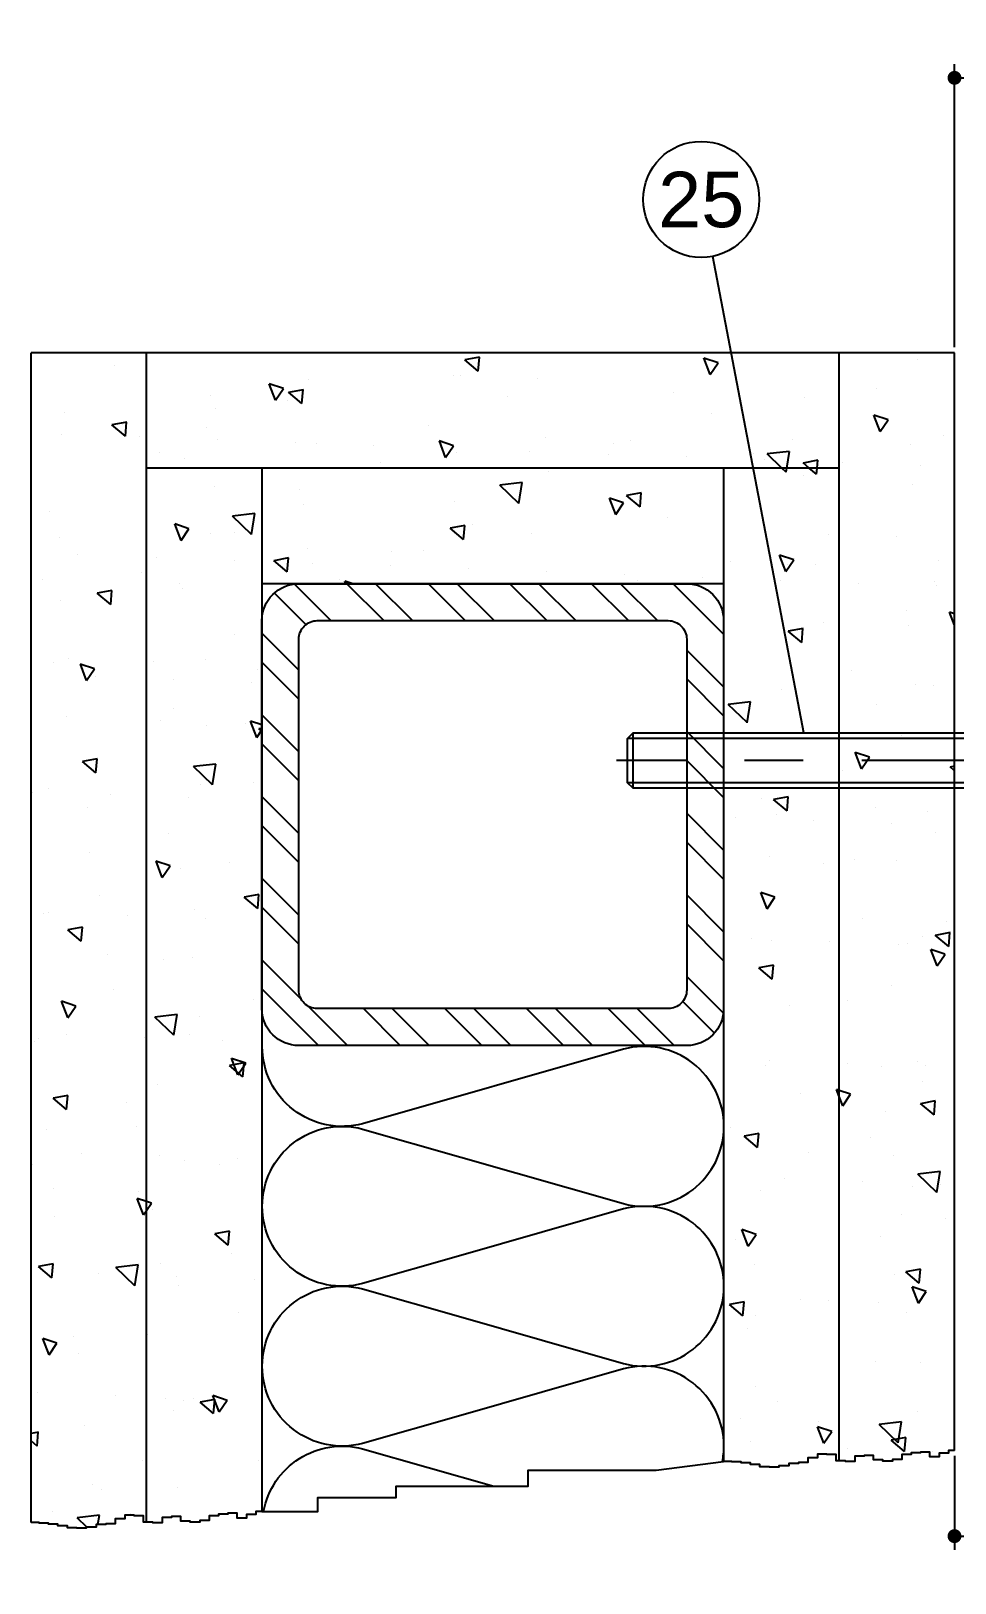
# Model space of a CAD drawing. Header units: millimetres. Extents: x -1821 to 14707, y -2864 to 1473.
# Drawn here: x 6290.9 to 6390.9, y -1106.3 to -938.4 of the extents above; entities that cross this region are included whole.
import ezdxf
from ezdxf.enums import TextEntityAlignment as Align

# ---------------------------------------------------------------- set-up
doc = ezdxf.new("R2010")
doc.units = ezdxf.units.MM
for name, pattern in [('AUSGEZOGEN', [0]), ('CENTER', [50.8, 31.75, -6.35, 6.35, -6.35]), ('VERDECKT', [9.525, 6.35, -3.175])]:
    doc.linetypes.add(name, pattern=pattern)
for name, color, linetype in [('00TXT', 7, 'AUSGEZOGEN'), ('CENT_18', 3, 'CENTER'), ('CONST18', 3, 'Continuous'), ('CONST25', 2, 'Continuous'), ('CONST35', 7, 'Continuous'), ('HIDE_18', 3, 'VERDECKT')]:
    doc.layers.add(name, color=color, linetype=linetype)
doc.layers.add('AM_5', color=3, linetype='Continuous', lineweight=25)
doc.styles.add('BEMSTIL', font='8SIMPLEX.SHX', dxfattribs={"width": 0.85})
doc.styles.add('SWISS', font='swiss.ttf')
doc.dimstyles.new('Dok-1zu2-PUNKT$0', dxfattribs={"dimscale": 0.5, "dimtxt": 3.4, "dimasz": 1.5, "dimexe": 1.5, "dimexo": 0.6, "dimgap": 1.5, "dimtad": 0, "dimlfac": 2, "dimdsep": 46, "dimtxsty": 'BEMSTIL', "dimblk": 'PUNKT', "dimblk1": 'PUNKT', "dimblk2": 'PUNKT', "dimcen": 0, "dimclrd": 3, "dimclre": 3, "dimclrt": 3, "dimadec": 0, "dimazin": 0, "dimtfac": 0.7, "dimtofl": 0, "dimtmove": 0, "dimatfit": 3, "dimfxl": 1, "dimtolj": 1, "dimarcsym": 0})

# ---------------------------------------------------------------- blocks, each defined once
blk = doc.blocks.new('*X90')
for p, q in [((63.554, 264.2), (62.824, 264.812)), ((63.622, 264.956), (62.826, 264.809)), ((63.553, 264.199), (63.62, 264.958)), ((76.532, 264.648), (75.765, 264.906)), ((76.107, 264.018), (75.766, 264.907)), ((76.106, 264.017), (76.532, 264.649)), ((87.335, 264.827), (87.335, 264.827)), ((43.846, 264.474), (43.846, 264.474)), ((62.192, 263.941), (62.192, 263.941)), ((62.578, 263.945), (62.578, 263.945)), ((66.783, 263.779), (66.783, 263.779)), ((53, 263.248), (52.233, 263.505)), ((52.575, 262.618), (52.234, 263.507)), ((52.574, 262.617), (53, 263.248)), ((54.001, 262.438), (53.271, 263.05)), ((54.069, 263.193), (53.273, 263.047)), ((54, 262.437), (54.067, 263.196)), ((54.382, 263.74), (54.382, 263.74)), ((74.103, 263.047), (74.103, 263.047)), ((85.13, 263.246), (85.13, 263.246)), ((49.077, 262.862), (49.077, 262.862)), ((49.346, 262.165), (49.346, 262.165)), ((53.23, 262.602), (53.23, 262.602)), ((65.158, 262.825), (65.158, 262.825)), ((81.24, 262.787), (81.24, 262.787)), ((41.15, 261.961), (41.15, 261.961)), ((44.448, 260.676), (43.718, 261.288)), ((44.516, 261.431), (43.72, 261.285)), ((44.264, 261.295), (44.264, 261.295)), ((44.448, 260.674), (44.514, 261.434)), ((60.872, 261.267), (60.872, 261.267)), ((76.168, 261.907), (76.168, 261.907)), ((85.741, 261.558), (84.974, 261.816)), ((85.316, 260.928), (84.975, 261.817)), ((85.316, 260.927), (85.742, 261.559)), ((40.983, 260.788), (40.983, 260.788)), ((45.21, 260.634), (45.21, 260.634)), ((48.855, 261.133), (48.855, 261.133)), ((49.438, 260.479), (49.438, 260.479)), ((62.209, 260.158), (61.442, 260.415)), ((61.784, 259.528), (61.443, 260.417)), ((67.202, 260.6), (67.202, 260.6)), ((71.792, 260.438), (71.792, 260.438)), ((80.559, 260.52), (80.559, 260.52)), ((88.754, 260.725), (88.754, 260.725)), ((46.288, 259.819), (46.288, 259.819)), ((53.666, 260.325), (53.666, 260.325)), ((54.792, 260.306), (54.792, 260.306)), ((57.894, 260.171), (57.894, 260.171)), ((61.783, 259.526), (62.21, 260.158)), ((62.121, 260.016), (62.121, 260.016)), ((62.37, 259.782), (62.37, 259.782)), ((66.349, 259.862), (66.349, 259.862)), ((70.577, 259.707), (70.577, 259.707)), ((70.874, 260.269), (70.874, 260.269)), ((74.805, 259.553), (74.805, 259.553)), ((78.452, 259.744), (78.452, 259.744)), ((80.392, 259.854), (79.186, 259.714)), ((79.99, 258.943), (79.187, 259.714)), ((80.251, 258.943), (80.393, 259.854)), ((86.956, 260.231), (86.956, 260.231)), ((47.64, 259.488), (47.64, 259.488)), ((58.239, 259.261), (58.239, 259.261)), ((67.327, 258.741), (67.327, 258.741)), ((75.523, 258.945), (75.523, 258.945)), ((79.032, 259.398), (79.032, 259.398)), ((80.218, 258.725), (79.99, 258.943)), ((80.217, 258.724), (80.251, 258.943)), ((81.472, 258.943), (81.133, 259.228)), ((81.93, 259.37), (81.134, 259.224)), ((81.862, 258.615), (81.472, 258.943)), ((81.862, 258.614), (81.891, 258.943)), ((81.891, 258.943), (81.928, 259.373)), ((83.26, 259.244), (83.26, 259.244)), ((87.488, 259.09), (87.488, 259.09)), ((49.273, 257.954), (49.273, 257.954)), ((65.919, 258.17), (64.713, 258.03)), ((65.744, 257.041), (64.713, 258.03)), ((65.744, 257.041), (65.919, 258.17)), ((81.177, 258.566), (81.177, 258.566)), ((87.048, 258.047), (87.048, 258.047)), ((53.864, 257.792), (53.864, 257.792)), ((62.291, 257.166), (62.291, 257.166)), ((71.419, 257.068), (70.651, 257.325)), ((70.994, 256.437), (70.652, 257.327)), ((70.993, 256.436), (71.419, 257.068)), ((72.31, 256.853), (71.58, 257.465)), ((72.378, 257.608), (71.581, 257.462)), ((72.211, 257.259), (72.211, 257.259)), ((72.309, 256.852), (72.376, 257.611)), ((76.801, 257.097), (76.801, 257.097)), ((40.311, 256.615), (40.311, 256.615)), ((51.445, 256.487), (50.239, 256.346)), ((51.271, 255.357), (50.24, 256.346)), ((51.271, 255.357), (51.446, 256.486)), ((54.096, 256.961), (54.096, 256.961)), ((73.817, 256.268), (73.817, 256.268)), ((47.887, 255.667), (47.119, 255.925)), ((47.462, 255.037), (47.12, 255.926)), ((47.461, 255.036), (47.887, 255.668)), ((49.06, 255.386), (49.06, 255.386)), ((50.348, 255.456), (50.348, 255.456)), ((62.757, 255.091), (62.027, 255.703)), ((62.825, 255.846), (62.029, 255.699)), ((62.756, 255.09), (62.823, 255.849)), ((63.248, 255.92), (63.248, 255.92)), ((66.43, 255.418), (66.43, 255.418)), ((82.512, 255.381), (82.512, 255.381)), ((40.864, 255.181), (40.864, 255.181)), ((54.282, 254.613), (54.282, 254.613)), ((86.186, 255.225), (86.186, 255.225)), ((41.877, 254.268), (41.877, 254.268)), ((46.105, 254.113), (46.105, 254.113)), ((50.332, 253.959), (50.332, 253.959)), ((53.204, 253.329), (52.474, 253.941)), ((53.272, 254.084), (52.476, 253.937)), ((53.204, 253.327), (53.27, 254.086)), ((54.56, 253.804), (54.56, 253.804)), ((58.873, 254.451), (58.873, 254.451)), ((60.585, 254.488), (60.585, 254.488)), ((77.22, 253.918), (77.22, 253.918)), ((80.628, 253.978), (79.861, 254.235)), ((80.203, 253.347), (79.862, 254.237)), ((80.202, 253.346), (80.628, 253.978)), ((80.272, 253.741), (80.272, 253.741)), ((81.81, 253.756), (81.81, 253.756)), ((88.468, 253.946), (88.468, 253.946)), ((39.982, 252.937), (39.982, 252.937)), ((45.32, 253.274), (45.32, 253.274)), ((56.064, 252.9), (56.064, 252.9)), ((56.751, 252.693), (56.329, 252.835)), ((56.385, 252.693), (56.33, 252.836)), ((58.788, 253.65), (58.788, 253.65)), ((63.016, 253.495), (63.016, 253.495)), ((67.243, 253.341), (67.243, 253.341)), ((71.471, 253.187), (71.471, 253.187)), ((72.146, 252.862), (72.146, 252.862)), ((75.699, 253.032), (75.699, 253.032)), ((79.927, 252.878), (79.927, 252.878)), ((88.227, 252.825), (88.227, 252.825)), ((43.651, 251.567), (42.921, 252.179)), ((43.719, 252.322), (42.923, 252.175)), ((43.651, 251.565), (43.717, 252.324)), ((47.354, 252.708), (47.354, 252.708)), ((47.559, 252.413), (47.559, 252.413)), ((79.723, 252.338), (79.723, 252.338)), ((84.154, 252.723), (84.154, 252.723)), ((88.382, 252.569), (88.382, 252.569)), ((40.944, 251.805), (40.944, 251.805)), ((86.762, 251.268), (86.762, 251.268)), ((89.337, 251.056), (89.07, 251.145)), ((89.337, 250.455), (89.071, 251.147)), ((82.229, 250.577), (82.229, 250.577)), ((86.819, 250.415), (86.819, 250.415)), ((50.329, 249.933), (50.329, 249.933)), ((81.065, 249.506), (80.336, 250.118)), ((81.133, 250.261), (80.337, 250.114)), ((81.065, 249.505), (81.131, 250.264)), ((41.363, 248.626), (41.363, 248.626)), ((40.577, 248.402), (40.577, 248.402)), ((42.773, 248.087), (42.006, 248.344)), ((42.348, 247.456), (42.007, 248.345)), ((42.348, 247.455), (42.774, 248.087)), ((45.953, 248.464), (45.953, 248.464)), ((48.773, 248.606), (48.773, 248.606)), ((51.619, 248.049), (51.619, 248.049)), ((83.783, 247.974), (83.783, 247.974)), ((42.829, 247.671), (42.829, 247.671)), ((47.057, 247.517), (47.057, 247.517)), ((51.285, 247.363), (51.285, 247.363)), ((79.986, 246.961), (79.986, 246.961)), ((87.238, 247.236), (87.238, 247.236)), ((88.182, 247.166), (88.182, 247.166)), ((78.29, 246.3), (77.084, 246.16)), ((78.115, 245.171), (77.085, 246.16)), ((78.115, 245.17), (78.291, 246.3)), ((80.879, 246.282), (80.879, 246.282)), ((85.107, 246.127), (85.107, 246.127)), ((41.253, 245.531), (41.253, 245.531)), ((46.372, 245.285), (46.372, 245.285)), ((47.067, 245.929), (47.067, 245.929)), ((78.276, 245.897), (78.276, 245.897)), ((89.334, 245.973), (89.334, 245.973)), ((48.831, 245.006), (48.831, 245.006)), ((50.962, 245.123), (50.962, 245.123)), ((51.837, 245.045), (51.215, 245.254)), ((51.558, 244.366), (51.216, 245.255)), ((51.557, 244.365), (51.837, 244.78)), ((51.837, 244.698), (51.677, 244.832)), ((51.837, 244.857), (51.679, 244.828)), ((80.994, 244.931), (80.994, 244.931)), ((86.476, 244.488), (86.476, 244.488)), ((42.854, 242.457), (42.124, 243.07)), ((42.922, 243.213), (42.126, 243.066)), ((42.854, 242.456), (42.92, 243.215)), ((49.343, 242.933), (48.137, 242.792)), ((49.169, 241.803), (48.138, 242.792)), ((49.169, 241.803), (49.344, 242.932)), ((84.724, 243.307), (83.957, 243.564)), ((84.299, 242.677), (83.958, 243.566)), ((84.298, 242.675), (84.725, 243.307)), ((89.337, 242.566), (89.092, 242.771)), ((89.337, 242.812), (89.093, 242.767)), ((51.381, 241.944), (51.381, 241.944)), ((83.285, 242.556), (83.285, 242.556)), ((39.414, 241.411), (39.414, 241.411)), ((40.291, 241.622), (40.291, 241.622)), ((43.642, 241.257), (43.642, 241.257)), ((47.87, 241.102), (47.87, 241.102)), ((48.487, 241.827), (48.487, 241.827)), ((78.909, 241.087), (78.909, 241.087)), ((80.336, 241.152), (79.54, 241.005)), ((80.268, 240.395), (80.335, 241.154)), ((42.419, 240.605), (42.419, 240.605)), ((80.268, 240.397), (79.539, 241.009)), ((85.054, 240.568), (85.054, 240.568)), ((87.895, 240.387), (87.895, 240.387)), ((77.464, 240.021), (77.464, 240.021)), ((79.7, 240.182), (79.7, 240.182)), ((81.692, 239.867), (81.692, 239.867)), ((85.92, 239.712), (85.92, 239.712)), ((46.781, 239.149), (46.781, 239.149)), ((88.294, 239.215), (88.294, 239.215)), ((42.524, 238.124), (42.524, 238.124)), ((79.327, 237.908), (79.327, 237.908)), ((83.918, 237.746), (83.918, 237.746)), ((86.189, 237.709), (86.189, 237.709)), ((46.87, 237.416), (46.102, 237.673)), ((46.444, 236.785), (46.103, 237.675)), ((46.444, 236.784), (46.87, 237.416)), ((47.428, 237.264), (47.428, 237.264)), ((50.102, 237.6), (50.102, 237.6)), ((82.266, 237.525), (82.266, 237.525)), ((43.052, 235.795), (43.052, 235.795)), ((51.61, 235.11), (50.88, 235.723)), ((51.678, 235.866), (50.882, 235.719)), ((51.61, 235.109), (51.676, 235.868)), ((79.611, 235.726), (78.844, 235.984)), ((79.186, 235.096), (78.845, 235.985)), ((79.185, 235.095), (79.611, 235.726)), ((40.005, 234.843), (40.005, 234.843)), ((40.308, 234.89), (40.308, 234.89)), ((44.536, 234.736), (44.536, 234.736)), ((48.2, 235.047), (48.2, 235.047)), ((48.764, 234.582), (48.764, 234.582)), ((84.336, 234.567), (84.336, 234.567)), ((88.927, 234.405), (88.927, 234.405)), ((42.057, 233.348), (41.327, 233.96)), ((42.125, 234.104), (41.329, 233.957)), ((42.057, 233.347), (42.123, 234.106)), ((87.609, 233.607), (87.609, 233.607)), ((89.024, 233.05), (88.295, 233.662)), ((89.092, 233.805), (88.296, 233.658)), ((89.024, 233.048), (89.09, 233.807)), ((78.358, 233.5), (78.358, 233.5)), ((79.413, 233.402), (79.413, 233.402)), ((82.586, 233.346), (82.586, 233.346)), ((86.326, 233.162), (86.326, 233.162)), ((86.814, 233.192), (86.814, 233.192)), ((88.82, 232.636), (88.053, 232.894)), ((88.395, 232.006), (88.054, 232.895)), ((43.471, 232.616), (43.471, 232.616)), ((46.494, 232.369), (46.494, 232.369)), ((48.061, 232.454), (48.061, 232.454)), ((79.472, 231.288), (78.742, 231.9)), ((79.539, 232.043), (78.743, 231.896)), ((79.471, 231.286), (79.538, 232.045)), ((88.395, 232.005), (88.821, 232.636)), ((43.796, 230.718), (43.796, 230.718)), ((51.373, 230.193), (51.373, 230.193)), ((85.903, 230.929), (85.903, 230.929)), ((41.756, 229.835), (40.989, 230.093)), ((41.331, 229.205), (40.99, 230.094)), ((41.33, 229.204), (41.757, 229.835)), ((47.241, 229.379), (46.035, 229.238)), ((47.066, 228.249), (47.242, 229.378)), ((80.383, 229.887), (80.383, 229.887)), ((83.537, 230.118), (83.537, 230.118)), ((47.067, 228.249), (46.036, 229.238)), ((48.48, 229.275), (48.48, 229.275)), ((39.517, 227.936), (39.517, 227.936)), ((39.718, 228.063), (39.718, 228.063)), ((41.261, 228.294), (41.261, 228.294)), ((45.488, 228.14), (45.488, 228.14)), ((47.914, 228.268), (47.914, 228.268)), ((49.716, 227.985), (49.716, 227.985)), ((50.966, 226.745), (50.198, 227.002)), ((50.541, 226.114), (50.199, 227.004)), ((79.31, 226.904), (79.31, 226.904)), ((87.322, 226.828), (87.322, 226.828)), ((50.813, 226.001), (50.083, 226.613)), ((50.881, 226.757), (50.085, 226.61)), ((50.54, 226.113), (50.966, 226.745)), ((50.813, 226), (50.879, 226.759)), ((79.127, 226.623), (79.127, 226.623)), ((83.538, 226.75), (83.538, 226.75)), ((85.392, 226.546), (85.392, 226.546)), ((87.766, 226.595), (87.766, 226.595)), ((39.351, 225.867), (39.351, 225.867)), ((46.208, 225.59), (46.208, 225.59)), ((83.087, 225.263), (82.94, 225.313)), ((83.087, 224.934), (82.941, 225.314)), ((83.707, 225.055), (83.087, 225.263)), ((87.597, 225.755), (87.597, 225.755)), ((41.26, 224.239), (40.53, 224.851)), ((41.328, 224.995), (40.532, 224.848)), ((41.26, 224.238), (41.326, 224.997)), ((44.527, 224.595), (44.527, 224.595)), ((81.016, 225.077), (81.016, 225.077)), ((83.282, 224.425), (83.087, 224.934)), ((83.281, 224.424), (83.707, 225.056)), ((88.227, 223.941), (87.498, 224.553)), ((88.295, 224.696), (87.499, 224.549)), ((88.227, 223.939), (88.293, 224.698)), ((85.616, 224.15), (85.616, 224.15)), ((40.151, 223.126), (40.151, 223.126)), ((45.067, 223.311), (45.067, 223.311)), ((77.231, 223.236), (77.231, 223.236)), ((78.675, 222.178), (77.945, 222.791)), ((78.742, 222.934), (77.946, 222.787)), ((78.674, 222.177), (78.741, 222.936)), ((84.808, 222.712), (84.808, 222.712)), ((42.074, 221.879), (42.074, 221.879)), ((81.435, 221.898), (81.435, 221.898)), ((39.432, 221.284), (39.432, 221.284)), ((46.301, 221.725), (46.301, 221.725)), ((47.627, 221.488), (47.627, 221.488)), ((49.536, 221.254), (49.536, 221.254)), ((50.529, 221.57), (50.529, 221.57)), ((86.026, 221.736), (86.026, 221.736)), ((80.124, 220.489), (80.124, 220.489)), ((84.351, 220.335), (84.351, 220.335)), ((88.559, 220.876), (87.353, 220.736)), ((88.385, 219.746), (87.354, 220.736)), ((88.384, 219.746), (88.56, 220.876)), ((88.579, 220.181), (88.579, 220.181)), ((40.569, 219.947), (40.569, 219.947)), ((45.587, 219.253), (45.085, 219.422)), ((45.427, 218.534), (45.086, 219.423)), ((45.16, 219.785), (45.16, 219.785)), ((45.853, 219.164), (45.587, 219.253)), ((78.84, 219.843), (78.84, 219.843)), ((87.036, 220.048), (87.036, 220.048)), ((40.623, 218.461), (40.623, 218.461)), ((45.427, 218.533), (45.587, 218.77)), ((45.587, 218.77), (45.853, 219.164)), ((45.921, 218.81), (45.921, 218.81)), ((86.444, 218.557), (86.444, 218.557)), ((50.084, 217.647), (49.288, 217.501)), ((50.016, 216.891), (50.082, 217.65)), ((78.594, 217.475), (77.827, 217.732)), ((78.169, 216.844), (77.828, 217.733)), ((88.868, 218.349), (88.868, 218.349)), ((50.016, 216.892), (49.286, 217.504)), ((77.482, 217.218), (77.482, 217.218)), ((78.168, 216.843), (78.594, 217.475)), ((85.33, 217.37), (85.33, 217.37)), ((40.531, 215.885), (39.735, 215.739)), ((40.463, 215.128), (40.529, 215.888)), ((45.578, 216.606), (45.578, 216.606)), ((46.338, 215.905), (46.338, 215.905)), ((50.169, 216.444), (50.169, 216.444)), ((40.463, 215.13), (39.734, 215.742)), ((42.968, 215.359), (42.968, 215.359)), ((45.139, 215.825), (43.933, 215.684)), ((44.964, 214.695), (43.933, 215.684)), ((44.964, 214.695), (45.139, 215.824)), ((47.196, 215.204), (47.196, 215.204)), ((51.423, 215.05), (51.423, 215.05)), ((78.502, 215.83), (78.502, 215.83)), ((86.08, 215.305), (86.08, 215.305)), ((87.43, 214.831), (86.701, 215.444)), ((87.498, 215.587), (86.702, 215.44)), ((87.43, 214.83), (87.497, 215.589)), ((47.341, 214.709), (47.341, 214.709)), ((87.803, 214.384), (87.036, 214.642)), ((87.378, 213.754), (87.037, 214.643)), ((87.377, 213.753), (87.804, 214.385)), ((77.878, 213.069), (77.148, 213.681)), ((77.945, 213.824), (77.149, 213.678)), ((77.877, 213.068), (77.944, 213.827)), ((81.018, 213.969), (81.018, 213.969)), ((82.491, 213.877), (82.491, 213.877)), ((85.245, 213.814), (85.245, 213.814)), ((50.587, 213.265), (50.587, 213.265)), ((78.554, 213.064), (78.554, 213.064)), ((86.749, 213.268), (86.749, 213.268)), ((40.739, 211.583), (39.972, 211.841)), ((40.314, 210.953), (39.973, 211.842)), ((41.625, 211.926), (41.625, 211.926)), ((45.635, 212.031), (45.635, 212.031)), ((78.115, 212.408), (78.115, 212.408)), ((40.313, 210.952), (40.739, 211.584)), ((41.894, 211.054), (41.894, 211.054)), ((85.043, 210.591), (85.043, 210.591)), ((87.5, 210.536), (87.5, 210.536)), ((78.534, 209.229), (78.534, 209.229)), ((39.692, 208.917), (39.692, 208.917)), ((43.92, 208.762), (43.92, 208.762)), ((46.634, 208.585), (46.634, 208.585)), ((47.61, 208.498), (47.61, 208.498)), ((48.148, 208.608), (48.148, 208.608)), ((49.219, 207.783), (48.489, 208.395)), ((49.287, 208.538), (48.491, 208.391)), ((49.949, 208.493), (49.181, 208.751)), ((49.523, 207.863), (49.182, 208.752)), ((49.219, 207.781), (49.285, 208.54)), ((49.523, 207.862), (49.949, 208.494)), ((79.773, 208.423), (79.773, 208.423)), ((83.124, 209.067), (83.124, 209.067)), ((47.054, 207.929), (47.054, 207.929)), ((77.742, 207.527), (77.742, 207.527)), ((87.351, 207.899), (87.351, 207.899)), ((39.734, 206.776), (39.337, 206.703)), ((39.666, 206.019), (39.732, 206.778)), ((42.258, 207.116), (42.258, 207.116)), ((82.69, 206.804), (81.923, 207.061)), ((82.265, 206.173), (81.924, 207.063)), ((81.97, 207.373), (81.97, 207.373)), ((82.264, 206.172), (82.69, 206.804)), ((86.457, 207.322), (85.251, 207.182)), ((86.283, 206.193), (85.252, 207.182)), ((86.198, 207.218), (86.198, 207.218)), ((86.282, 206.192), (86.457, 207.322)), ((39.666, 206.02), (39.337, 206.297)), ((78.267, 206.284), (78.267, 206.284)), ((83.543, 205.888), (83.543, 205.888)), ((86.633, 205.722), (85.904, 206.334)), ((86.701, 206.477), (85.905, 206.331)), ((86.463, 206.489), (86.463, 206.489)), ((86.633, 205.721), (86.7, 206.48)), ((45.349, 205.251), (45.349, 205.251)), ((51.643, 205.244), (51.643, 205.244)), ((88.133, 205.726), (88.133, 205.726)), ((42.677, 203.937), (42.677, 203.937)), ((43.165, 203.648), (43.165, 203.648)), ((47.267, 203.775), (47.267, 203.775)), ((40.505, 202.502), (40.505, 202.502)), ((51.804, 202.725), (51.804, 202.725)), ((43.037, 202.271), (41.831, 202.13)), ((42.352, 201.631), (41.831, 202.13)), ((42.959, 201.769), (43.037, 202.27)), ((44.733, 202.348), (44.733, 202.348)), ((48.961, 202.193), (48.961, 202.193))]:
    blk.add_line(p, q)
blk = doc.blocks.new('*X89')
for p, q in [((385.68, 70.82), (381.68, 74.82)), ((388.8, 70.82), (384.8, 74.82)), ((394.52, 70.82), (390.52, 74.82)), ((397.64, 70.82), (393.64, 74.82)), ((403.36, 70.82), (399.36, 74.82)), ((406.48, 70.82), (402.48, 74.82)), ((412.2, 70.82), (408.2, 74.82)), ((415.32, 70.82), (411.32, 74.82)), ((421.3, 70.55), (417.03, 74.82)), ((426.31, 68.67), (420.16, 74.82)), ((380.73, 70.05), (377.31, 73.47)), ((380.31, 67.35), (376.34, 71.32)), ((426.31, 65.54), (422.05, 69.8)), ((380.31, 61.63), (376.31, 65.63)), ((380.31, 58.51), (376.31, 62.51)), ((426.31, 59.83), (422.31, 63.83)), ((426.31, 56.7), (422.31, 60.7)), ((380.31, 52.79), (376.31, 56.79)), ((426.31, 50.99), (422.31, 54.99)), ((380.31, 49.67), (376.31, 53.67)), ((426.31, 47.86), (422.31, 51.86)), ((380.31, 43.96), (376.31, 47.96)), ((426.31, 42.15), (422.31, 46.15)), ((380.31, 40.83), (376.31, 44.83)), ((426.31, 39.03), (422.31, 43.03)), ((380.31, 35.12), (376.31, 39.12)), ((426.31, 33.31), (422.31, 37.31)), ((380.31, 31.99), (376.31, 35.99)), ((426.31, 30.19), (422.31, 34.19)), ((381.77, 24.82), (376.31, 30.28)), ((387.49, 24.82), (383.49, 28.82)), ((390.61, 24.82), (386.61, 28.82)), ((396.32, 24.82), (392.32, 28.82)), ((399.45, 24.82), (395.45, 28.82)), ((405.16, 24.82), (401.16, 28.82)), ((408.29, 24.82), (404.29, 28.82)), ((414, 24.82), (410, 28.82)), ((417.13, 24.82), (413.13, 28.82)), ((422.81, 24.85), (418.84, 28.82)), ((424.96, 25.82), (421.54, 29.24))]:
    blk.add_line(p, q)
blk = doc.blocks.new('ws188285')
blk.add_lwpolyline([(5, 0), (-5, 0), (-5, 5.5, -0.414214), (-4.5, 6), (4.5, 6, -0.414214), (5, 5.5)], format="xyb", close=True)
blk.add_lwpolyline([(3.25, 0, 0.414214), (3, -0.25), (3, -49.4), (2.4, -50), (-2.4, -50), (-3, -49.4), (-3, -0.25, 0.414214), (-3.25, 0)], format="xyb")
for points in [[(3, -2.25), (-3, -2.25)], [(3, -49.4), (-3, -49.4)]]:
    blk.add_lwpolyline(points)
at = {"layer": 'CENT_18'}
blk.add_lwpolyline([(0, 7.1), (0, -51.2)], dxfattribs=at)
at = {"layer": 'CONST18'}
for points in [[(-3, -1.21), (-2.4, -2.25), (-2.4, -50)], [(3, -1.21), (2.4, -2.25), (2.4, -50)]]:
    blk.add_lwpolyline(points, dxfattribs=at)
at = {"layer": 'HIDE_18'}
for points in [[(-2.89, 6, 0.535203), (-1.44, 6, 0.267601), (1.44, 6, 0.535203), (2.89, 6, 0.535203)], [(-2.89, 2.59, 0.535203), (-1.44, 2.59, 0.267601), (1.44, 2.59, 0.535203), (2.89, 2.59)]]:
    blk.add_lwpolyline(points, format="xyb", dxfattribs=at)
for points in [[(2.89, 2.5), (0, 0.83), (-2.89, 2.5), (-2.89, 6)], [(-1.44, 2.59), (-1.44, 6)], [(1.44, 2.59), (1.44, 6)], [(2.89, 2.59), (2.89, 6)], [(-1.44, 2.5), (-2.89, 2.5)]]:
    blk.add_lwpolyline(points, dxfattribs=at)
blk = doc.blocks.new('PUNKT')
at = {"color": 0, "linetype": 'Continuous'}
blk.add_line((-0.5, 0), (-1, 0), dxfattribs=at)
at = {"color": 0, "linetype": 'Continuous', "const_width": 0.5}
blk.add_lwpolyline([(-0.25, 0, 1), (0.25, 0, 1)], format="xyb", close=True, dxfattribs=at)
blk = doc.blocks.new('*D100')
at = {"layer": 'AM_5', "color": 3, "lineweight": -2, "transparency": 16777216}
for p, q in [((6390.85, -972.57), (6390.85, -941.92)), ((6398.95, -978.22), (6398.95, -941.92)), ((6392.35, -943.42), (6397.45, -943.42)), ((6398.95, -943.42), (6410.56, -943.42))]:
    blk.add_line(p, q, dxfattribs=at)
at = {"layer": 'Defpoints', "color": 0, "transparency": 16777216}
for p in [(6398.95, -943.42), (6390.85, -973.17), (6398.95, -978.82)]:
    blk.add_point(p, dxfattribs=at)
at = {"layer": 'AM_5', "color": 3, "lineweight": -2, "transparency": 16777216, "xscale": 1.5, "yscale": 1.5, "zscale": 1.5, "rotation": 180}
blk.add_blockref('PUNKT', (6390.85, -943.42), dxfattribs=at)
at = {"layer": 'AM_5', "color": 3, "lineweight": -2, "transparency": 16777216, "xscale": 1.5, "yscale": 1.5, "zscale": 1.5}
blk.add_blockref('PUNKT', (6398.95, -943.42), dxfattribs=at)
at = {"layer": 'AM_5', "color": 3, "transparency": 16777216, "insert": (6414.4, -943.42), "char_height": 3.4, "attachment_point": 5, "style": 'BEMSTIL'}
blk.add_mtext('\\A1; #', dxfattribs=at)
blk = doc.blocks.new('*D101')
at = {"layer": 'AM_5', "color": 3, "lineweight": -2, "transparency": 16777216}
for p, q in [((6398.95, -1056.42), (6398.95, -1102.77)), ((6390.85, -1092.58), (6390.85, -1102.77)), ((6392.35, -1101.27), (6397.45, -1101.27)), ((6398.95, -1101.27), (6422.97, -1101.27))]:
    blk.add_line(p, q, dxfattribs=at)
at = {"layer": 'Defpoints', "color": 0, "transparency": 16777216}
for p in [(6398.95, -1055.82), (6390.85, -1091.98), (6398.95, -1101.27)]:
    blk.add_point(p, dxfattribs=at)
at = {"layer": 'AM_5', "color": 3, "lineweight": -2, "transparency": 16777216, "xscale": 1.5, "yscale": 1.5, "zscale": 1.5, "rotation": 180}
blk.add_blockref('PUNKT', (6390.85, -1101.27), dxfattribs=at)
at = {"layer": 'AM_5', "color": 3, "lineweight": -2, "transparency": 16777216, "xscale": 1.5, "yscale": 1.5, "zscale": 1.5}
blk.add_blockref('PUNKT', (6398.95, -1101.27), dxfattribs=at)
at = {"layer": 'AM_5', "color": 3, "transparency": 16777216, "insert": (6426.81, -1101.27), "char_height": 3.4, "attachment_point": 5, "style": 'BEMSTIL'}
blk.add_mtext('\\A1; #', dxfattribs=at)

msp = doc.modelspace()

# ---------------------------------------------------------------- linework, layer by layer
at = {"layer": '00TXT', "color": 3}
msp.add_line((6374.543063, -1014.316455), (6364.675244, -962.745983), dxfattribs=at)
msp.add_circle((6363.423983, -956.583971), 6.28777, dxfattribs=at)
at = {"layer": 'CONST35'}
for p, q in [((6390.852666, -973.171831), (6290.852666, -973.171831)), ((6290.852666, -1099.805881), (6290.852666, -973.171831)), ((6390.852666, -1091.983262), (6390.852666, -973.171831)), ((6378.352666, -985.671831), (6303.352666, -985.671831)), ((6365.852666, -998.171831), (6315.852666, -998.171831))]:
    msp.add_line(p, q, dxfattribs=at)
for points in [[(6303.352666, -1099.744677), (6303.352666, -973.171831)], [(6378.352666, -1093.115539), (6378.352666, -973.171831)], [(6315.852666, -985.671831), (6315.852666, -1098.6124)], [(6365.852666, -985.671831), (6365.852666, -1093.176743)], [(6315.852666, -1098.6124), (6321.915268, -1098.6124), (6321.915268, -1097.088445), (6330.386131, -1097.088445), (6330.386131, -1095.879099), (6344.68759, -1095.879099), (6344.68759, -1094.120051), (6358.549003, -1094.120051), (6365.852666, -1093.176743)], [(6390.852666, -1091.983262), (6390.201139, -1091.983262), (6390.201139, -1092.289283), (6389.191115, -1092.289283), (6389.191115, -1092.68711), (6388.18109, -1092.68711), (6388.18109, -1092.166874), (6387.171065, -1092.166874), (6387.171065, -1092.258681), (6386.161041, -1092.258681), (6386.161041, -1092.442293), (6385.151016, -1092.442293), (6385.151016, -1092.962529), (6384.140992, -1092.962529), (6384.140992, -1093.146141), (6383.10036, -1093.146141), (6383.10036, -1093.023733), (6382.059728, -1093.023733), (6382.059728, -1092.534099), (6381.049703, -1092.534099), (6381.049703, -1092.625906), (6380.039679, -1092.625906), (6380.039679, -1093.207345), (6379.029654, -1093.207345), (6379.029654, -1093.115539), (6378.01963, -1093.115539), (6378.01963, -1092.442293), (6377.009606, -1092.442293), (6377.009606, -1092.381089), (6375.999581, -1092.381089), (6375.999581, -1092.778916), (6374.958949, -1092.778916), (6374.958949, -1093.299152), (6373.948924, -1093.299152), (6373.948924, -1093.390957), (6372.908293, -1093.390957), (6372.908293, -1093.666376), (6371.837055, -1093.666376), (6371.837055, -1093.788785), (6370.827031, -1093.788785), (6370.827031, -1093.758182), (6369.786399, -1093.758182), (6369.786399, -1093.513366), (6368.745768, -1093.513366), (6368.745768, -1093.329754), (6367.735743, -1093.329754), (6367.735743, -1093.237947), (6366.725719, -1093.237947), (6366.725719, -1093.176743), (6365.852666, -1093.176743)], [(6315.852666, -1098.6124), (6315.201139, -1098.6124), (6315.201139, -1098.918421), (6314.191115, -1098.918421), (6314.191115, -1099.316248), (6313.18109, -1099.316248), (6313.18109, -1098.796013), (6312.171065, -1098.796013), (6312.171065, -1098.887819), (6311.161041, -1098.887819), (6311.161041, -1099.071432), (6310.151016, -1099.071432), (6310.151016, -1099.591667), (6309.140992, -1099.591667), (6309.140992, -1099.775279), (6308.10036, -1099.775279), (6308.10036, -1099.652871), (6307.059728, -1099.652871), (6307.059728, -1099.163237), (6306.049703, -1099.163237), (6306.049703, -1099.255044), (6305.039679, -1099.255044), (6305.039679, -1099.836483), (6304.029654, -1099.836483), (6304.029654, -1099.744677), (6303.01963, -1099.744677), (6303.01963, -1099.071432), (6302.009606, -1099.071432), (6302.009606, -1099.010227), (6300.999581, -1099.010227), (6300.999581, -1099.408054), (6299.958949, -1099.408054), (6299.958949, -1099.92829), (6298.948924, -1099.92829), (6298.948924, -1100.020096), (6297.908293, -1100.020096), (6297.908293, -1100.295515), (6296.837055, -1100.295515), (6296.837055, -1100.417923), (6295.827031, -1100.417923), (6295.827031, -1100.38732), (6294.786399, -1100.38732), (6294.786399, -1100.142504), (6293.745768, -1100.142504), (6293.745768, -1099.958892), (6292.735743, -1099.958892), (6292.735743, -1099.867085), (6291.725719, -1099.867085), (6291.725719, -1099.805881), (6290.852666, -1099.805881)]]:
    msp.add_lwpolyline(points, dxfattribs=at)
for points in [[(6365.852666, -1002.171831), (6365.852666, -1044.171831, -0.4142135624), (6361.852666, -1048.171831), (6319.852666, -1048.171831, -0.4142135624), (6315.852666, -1044.171831), (6315.852666, -1002.171831, -0.4142135624), (6319.852666, -998.171831), (6361.852666, -998.171831, -0.4142135624)], [(6361.852666, -1004.171831), (6361.852666, -1042.171831, -0.4142135624), (6359.852666, -1044.171831), (6321.852666, -1044.171831, -0.4142135624), (6319.852666, -1042.171831), (6319.852666, -1004.171831, -0.4142135624), (6321.852666, -1002.171831), (6359.852666, -1002.171831, -0.4142135624)]]:
    msp.add_lwpolyline(points, format="xyb", close=True, dxfattribs=at)
for points in [[(6365.877249, -1056.915343, 0.4922184303), (6355.009596, -1048.550511), (6326.755521, -1056.627143, -0.4922184303), (6315.887868, -1048.262311, -0.4922184303)], [(6315.887868, -1065.568375, -0.4922184303), (6326.755521, -1057.203543), (6337.37863, -1060.240235, 0.4922184303)], [(6337.37863, -1060.240235), (6355.009596, -1065.280175, 0.4922184303), (6365.877249, -1056.915343, 0.4922184303)], [(6337.37863, -1070.896514), (6326.755521, -1073.933207, -0.4922184303), (6315.887868, -1065.568375, -0.4922184303)], [(6365.877249, -1074.221407, 0.4922184303), (6355.009596, -1065.856575), (6337.37863, -1070.896514, -0.4922184303)], [(6315.887868, -1082.874439, -0.4922184303), (6326.755521, -1074.509607), (6337.37863, -1077.546299, 0.4922184303)], [(6337.37863, -1077.546299), (6355.009596, -1082.586239, 0.4922184303), (6365.877249, -1074.221407, 0.4922184303)], [(6337.37863, -1088.202578), (6326.755521, -1091.239271, -0.4922184303), (6315.887868, -1082.874439, -0.4922184303)], [(6365.877249, -1091.527471, 0.4922184303), (6355.009596, -1083.162639), (6337.37863, -1088.202578, -0.4922184303)], [(6316.03114, -1098.6124, -0.4368280242), (6326.755521, -1091.815671), (6340.970408, -1095.879099, 0.4922184303)], [(6365.715152, -1093.194504, 0.0485042704), (6365.877249, -1091.527471, 0.4922184303)]]:
    msp.add_lwpolyline(points, format="xyb", dxfattribs=at)

# ---------------------------------------------------------------- block references
at = {"layer": 'CONST25', "linetype": 'AUSGEZOGEN', "xscale": 2, "yscale": 2, "zscale": 2}
msp.add_blockref('*X90', (6212.179061, -1503.557703), dxfattribs=at)
at = {"layer": 'CONST25', "xscale": -1, "rotation": 90}
msp.add_blockref('*X89', (6390.66775, -621.863757), dxfattribs=at)
at = {"layer": 'CONST25', "rotation": 270}
msp.add_blockref('ws188285', (6405.450392, -1017.316454), dxfattribs=at)

# ---------------------------------------------------------------- texts
at = {"layer": '00TXT', "color": 40, "style": 'SWISS'}
msp.add_text('25', height=6, dxfattribs=at).set_placement((6363.423983, -956.583971), align=Align.MIDDLE)

# ---------------------------------------------------------------- dimensions: what is measured, and where the dimension line sits
at = {"layer": 'AM_5'}
for base, p1, p2, picture, middle in [((6398.952666, -943.421993), (6390.852666, -973.171831), (6398.952666, -978.815928), '*D100', (6414.396967, -943.421993)), ((6398.953554, -1101.269468), (6390.852666, -1091.983262), (6398.953554, -1055.815928), '*D101', (6426.813523, -1101.269468))]:
    dim = msp.add_linear_dim(base=base, p1=p1, p2=p2, text=' #', dimstyle='Dok-1zu2-PUNKT$0', override={"dimscale": 1, "dimlfac": 1}, dxfattribs=at)
    dim.commit()
    dim.dimension.update_dxf_attribs({"geometry": picture, "text_midpoint": middle, "dimtype": 160})

doc.saveas('drawing.dxf')
